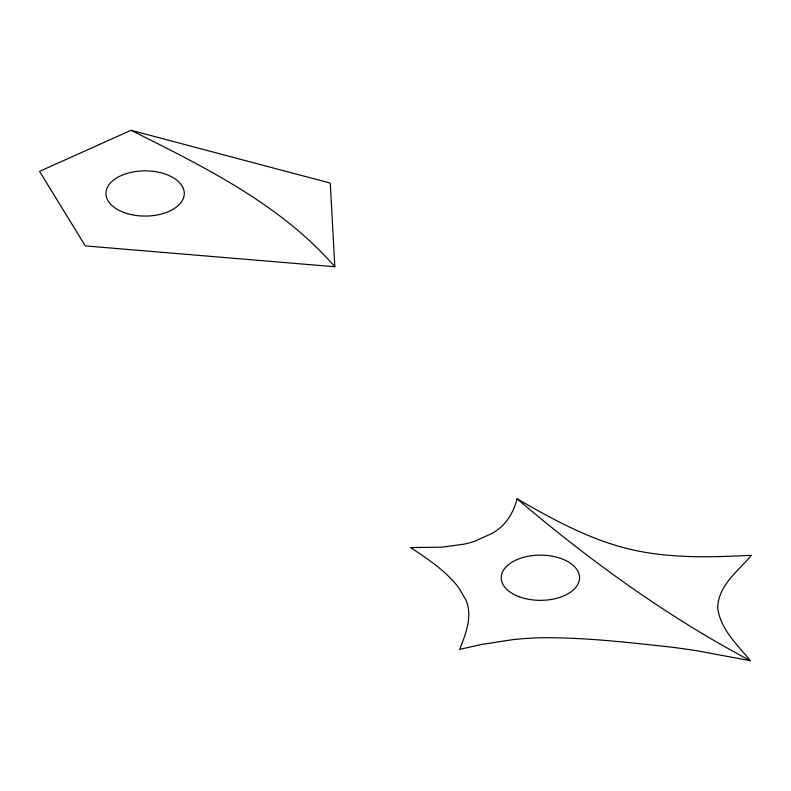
<?xml version="1.0" encoding="UTF-8"?>
<svg xmlns="http://www.w3.org/2000/svg" width="791" height="791" viewBox="0 0 791 791"><rect width="100%" height="100%" fill="white"/><g stroke="black" fill="none" stroke-linecap="round" stroke-linejoin="round"><path stroke-width="1.19" d="M517.077 498.814C514.17 510.027 508.593 520.903 499.467 528.299A69.222 39.965 0 0 1 492.051 533.441L474.798 541.192A71.902 41.518 0 0 1 464.366 544.109L441.971 547.184L410.499 547.57C425.706 557.497 441.012 567.77 453.362 581.237A158.447 91.479 0 0 1 459.225 588.514L466.057 600.29A95.731 55.271 0 0 1 468.331 608.091C470.398 622.388 464.821 636.369 459.62 649.391L482.134 644.349L512.756 639.672A201.497 116.336 0 0 1 540.332 637.783C583.798 637.23 627.115 642.361 670.264 647.008A554.481 320.128 0 0 1 697.711 650.904L750.372 660.712C737.479 644.853 720.324 629.26 717.704 607.903C718.04 585.666 738.29 570.815 751.45 555.282C717.457 557.032 683.127 558.139 649.352 553.008A160.454 92.636 0 0 1 629.952 549.211C589.522 539.68 552.81 519.341 517.077 498.814C589.285 560.206 666.526 616.238 750.372 660.712M131.039 130.288L39.55 171.37L85.29 245.902L334.85 266.735L330.272 183.107L131.039 130.288C203.959 166.782 280.41 204.177 334.85 266.735M123.742 212.413A39.164 22.613 0 0 0 184.224 194.675A39.164 22.613 0 0 0 127.371 173.308A39.164 22.613 0 0 0 123.742 212.413M519.015 596.681A39.164 22.613 0 0 0 579.496 578.943A39.164 22.613 0 0 0 522.643 557.576A39.164 22.613 0 0 0 519.015 596.681"/></g></svg>
